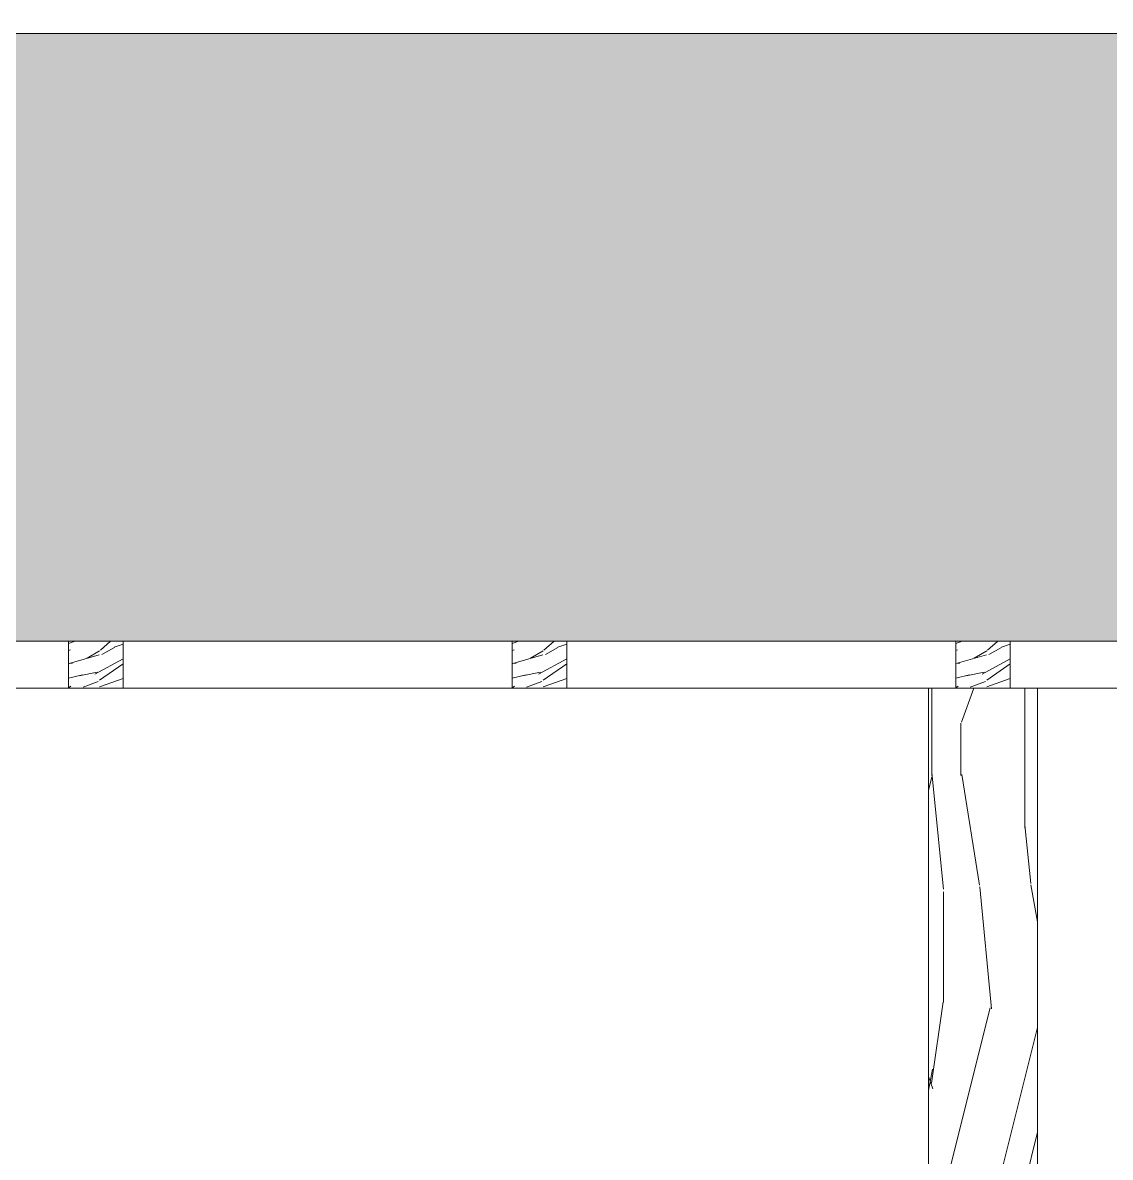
# Model space of a CAD drawing. Header units: metres. Extents: x -197 to 1099, y -24 to 14.
# Drawn here: x 749.651 to 751.147, y 1.805 to 3.365 of the extents above; entities that cross this region are included whole.
import ezdxf

# ---------------------------------------------------------------- set-up
doc = ezdxf.new("R2010")
doc.units = ezdxf.units.M
doc.header["$LTSCALE"] = 0.001
for name, color, linetype, lineweight, true_color in [('Jach-Anotaciones-CalidaddeLínea  0.13', 7, 'Continuous', 13, 0x000000), ('Jach-Anotaciones-CalidaddeLínea 0.18', 7, 'Continuous', 18, 0x000000), ('Jach-Anotaciones-Hatch-Lum50%', 9, 'Continuous', 13, 0x808080)]:
    doc.layers.add(name, color=color, linetype=linetype, lineweight=lineweight, true_color=true_color)

msp = doc.modelspace()

# ---------------------------------------------------------------- hatches: boundary and pattern name
at = {"layer": 'Jach-Anotaciones-Hatch-Lum50%', "ltscale": 100}
h = msp.add_hatch(dxfattribs=at)
h.set_pattern_fill('WOOD_01', color=256, scale=0.8, angle=90, pattern_type=2)
h.set_pattern_definition([(90, (438.4658, 0.568), (-0.8, 5e-17), [0.16, -0.64]), (98.9726, (438.89781, 0.576), (-0.7999981005, 4.8000000235), [0.1538832, -15.2344232]), (95.7105, (438.84981, 0.568), (-0.799988406, 7.20000014), [0.1607984, -7.8791008]), (74.5779, (438.60981, 0.568), (2.399989871, 8.7999996156), [0.2406656, -23.8259016]), (83.6599, (438.34581, 0.584), (-1.634e-06, 0.800000253), [0.1448864, -7.0994208]), (75.0686, (438.80181, 0.608), (0.7999986955, 3.199999993), [0.1241936, -12.2951456]), (78.6901, (438.33781, 0.328), (-3e-07, 0.80000023), [0.3263376, -3.7528776]), (95.7105, (438.96981, 0.576), (-0.799988406, 7.20000014), [0.0803992, -7.9595]), (90, (438.6338, 0.568), (-0.8, 5e-17), [0.08, -0.72]), (90, (438.5378, 0.408), (-0.8, 5e-17), [0.24, -0.56]), (101.3099, (438.41781, 0.568), (-0.79999795, 3.19999982), [0.081584, -3.9976312]), (92.7263, (438.71381, 0.488), (-0.799996814, 16.000000236), [0.1681904, -16.6508464]), (82.4054, (438.73781, 0.528), (0.799994947, 6.399999886), [0.1210616, -11.9851336]), (90, (439.0418, 0.488), (-0.8, 5e-17), [0.16, -0.64]), (88.8309, (439.08181, 0.408), (-6.144e-07, 0.8000001466), [0.3920816, -38.81608]), (90, (438.4818, 0.408), (-0.8, 5e-17), [0.08, -0.72]), (90, (438.4178, 0.488), (-0.8, 5e-17), [0.08, -0.72]), (90, (438.3458, 0.128), (-0.8, 5e-17), [0.12, -0.68]), (80.5377, (438.30581, 0.344), (-3.1e-07, 0.80000006), [0.2433104, -4.6228992]), (90, (438.3058, 0.088), (-0.8, 5e-17), [0.16, -0.64]), (90, (439.0258, 0), (-0.8, 5e-17), [0.088, -0.712]), (90, (438.9858, 0.408), (-0.8, 5e-17), [0.08, -0.72]), (90, (438.9618, 0), (-0.8, 5e-17), [0.168, -0.632]), (95.4403, (438.91381, 0.408), (-0.799995827, 7.999999761), [0.16876, -16.7072576]), (90, (438.8498, 0.416), (-0.8, 5e-17), [0.152, -0.648]), (90, (438.8338, 0), (-0.8, 5e-17), [0.088, -0.712]), (88.8309, (438.70581, 0.096), (-6.144e-07, 0.8000001466), [0.3920816, -38.81608]), (90, (438.6338, 0.168), (-0.8, 5e-17), [0.08, -0.72]), (90, (438.6098, 0.088), (-0.8, 5e-17), [0.08, -0.72]), (90, (438.6098, 0.408), (-0.8, 5e-17), [0.16, -0.64]), (90, (438.5938, 0.248), (-0.8, 5e-17), [0.08, -0.72]), (90, (438.4978, 0.088), (-0.8, 5e-17), [0.16, -0.64]), (109.6538, (438.83381, 0.304), (-3.19999566, 8.800000202), [0.1189288, -11.7739248]), (101.3099, (438.60981, 0.168), (-0.79999795, 3.19999982), [0.081584, -3.9976312]), (101.3099, (438.64981, 0.488), (-0.79999795, 3.19999982), [0.081584, -3.9976312]), (95.7105, (438.34581, 0.248), (-0.799988406, 7.20000014), [0.0803992, -7.9595]), (79.6952, (438.28981, 0), (0.799995757, 4.799999982), [0.0894424, -8.854828]), (78.6901, (439.02581, 0.088), (-3e-07, 0.80000023), [0.081584, -3.9976312]), (180, (439.0418, 0.168), (-1e-16, -0.8), [0, -0.8]), (76.6076, (438.59381, 0), (3.1999756264, 13.60000018), [0.172696, -17.0969232]), (101.3099, (438.48181, 0.488), (-0.79999795, 3.19999982), [0.081584, -3.9976312]), (100.3048, (438.98581, 0.488), (-0.799996835, 3.99999983), [0.0894424, -8.854828]), (78.6901, (438.63381, 0.248), (-3e-07, 0.80000023), [0.081584, -3.9976312]), (78.6901, (438.59381, 0.328), (-3e-07, 0.80000023), [0.081584, -3.9976312]), (71.5651, (438.6738, 0), (-9.3e-07, 0.79999983), [0.1011928, -2.4286288]), (75.9638, (438.40181, 0.088), (-1e-06, 0.79999968), [0.3298488, -2.9686352]), (73.3008, (438.34581, 0.248), (1.599994986, 5.599999966), [0.2505672, -8.101676]), (90, (438.3058, 0.248), (-0.8, 5e-17), [0.096, -0.704]), (75.9638, (438.96181, 0.168), (-1e-06, 0.79999968), [0.3298488, -2.9686352]), (75.9638, (438.90581, 0.088), (-1e-06, 0.79999968), [0.3298488, -2.9686352]), (75.9638, (438.83381, 0.088), (-1e-06, 0.79999968), [0.3298488, -2.9686352]), (79.6952, (438.48181, 0), (0.799995757, 4.799999982), [0.0894424, -8.854828]), (75.9638, (438.49781, 0.248), (-1e-06, 0.79999968), [0.164924, -3.13356]), (79.6952, (438.73781, 0), (0.799995757, 4.799999982), [0.0894424, -8.854828]), (87.6141, (438.79381, 0.416), (-9.81e-07, 0.7999999567), [0.1921664, -19.024492]), (79.6952, (438.64981, 0.328), (0.799995757, 4.799999982), [0.0894424, -8.854828]), (102.5288, (438.66581, 0.416), (-0.799999443, 3.200000383), [0.073756, -7.3018792]), (79.5626, (438.77781, 0), (1.5999882748, 8.799999746), [0.3091152, -30.602364]), (81.8699, (438.83381, 0.304), (1.93e-07, 0.79999957), [0.1131368, -5.5437168]), (94.7636, (438.75381, 0.088), (-0.79999316, 8.79999996), [0.1926656, -9.4406096]), (90, (438.7378, 0.28), (-0.8, 5e-17), [0.248, -0.552]), (74.7449, (438.37781, 0), (0.799998657, 3.19999977), [0.0912144, -9.0301888]), (80.5377, (439.04181, 0.168), (-3.1e-07, 0.80000006), [0.2433104, -4.6228992]), (70.0169, (438.87381, 0), (0.79999946, 2.399999904), [0.0936376, -9.2701216]), (90, (438.4018, 0.648), (-0.8, 5e-17), [0.04, -0.76]), (90, (438.7538, 0.648), (-0.8, 5e-17), [0.08, -0.72]), (101.3099, (439.04181, 0.648), (-0.79999795, 3.19999982), [0.081584, -3.9976312]), (90, (438.9618, 0.656), (-0.8, 5e-17), [0.144, -0.656]), (73.3008, (438.53781, 0.648), (1.599994986, 5.599999966), [0.0835224, -8.2687208]), (78.0207, (438.70581, 0.656), (3.2008781664, 15.199999689), [0.1472056, -26.8405152]), (180, (439.0418, 0.648), (-1e-16, -0.8), [0, -0.8]), (90, (439.0258, 0.728), (-0.8, 5e-17), [0.072, -0.728]), (90, (438.8738, 0.728), (-0.8, 5e-17), [0.072, -0.728]), (90, (438.8338, 0.728), (-0.8, 5e-17), [0.072, -0.728]), (66.0376, (438.56181, 0.728), (2.399989321, 5.600000022), [0.0787912, -7.8002896]), (78.5163, (438.46581, 0.728), (0.8001243765, 3.9999999871), [0.0734704, -52.17242]), (71.5651, (438.7538, 0.728), (-9.3e-07, 0.79999983), [0.0758944, -2.4539264]), (77.4712, (438.36181, 0.728), (0.799999682, 4.000000256), [0.073756, -7.3018792])])
h.paths.add_polyline_path([(750.89687, 2.45), (751.04687, 2.45), (751.04687, 0.30002), (750.89687, 0.30002)])

# ---------------------------------------------------------------- linework, layer by layer
at = {"layer": 'Jach-Anotaciones-CalidaddeLínea  0.13', "ltscale": 100}
msp.add_lwpolyline([(754.34687, 3.35), (754.34687, 3.5), (754.49687, 3.5), (754.49687, 6.15), (738.84687, 6.15), (738.84687, 7.55), (733.02077, 7.55), (733.02077, 3.5), (733.17077, 3.5), (733.17077, 3.35)], close=True, dxfattribs=at)

# ---------------------------------------------------------------- next in the draw order: wipeouts: each hides what was drawn before it
at = {"ltscale": 100}
msp.add_wipeout([(750.89687, 2.55002), (751.04687, 2.55002), (751.04687, 0.30002), (750.89687, 0.30002)], dxfattribs=at).dxf.layer = 'Jach-Anotaciones-CalidaddeLínea  0.13'

# ---------------------------------------------------------------- next in the draw order: linework, layer by layer
at = {"layer": 'Jach-Anotaciones-CalidaddeLínea  0.13', "ltscale": 100}
msp.add_lwpolyline([(750.89687, 2.45), (751.04687, 2.45), (751.04687, 0.30002), (750.89687, 0.30002)], close=True, dxfattribs=at)

# ---------------------------------------------------------------- next in the draw order: wipeouts: each hides what was drawn before it
at = {"ltscale": 100}
msp.add_wipeout([(733.17077, 3.35), (754.34687, 3.35), (754.34687, 2.51458), (733.17077, 2.51458)], dxfattribs=at).dxf.layer = 'Jach-Anotaciones-CalidaddeLínea 0.18'

# ---------------------------------------------------------------- next in the draw order: hatches: boundary and pattern name
at = {"layer": 'Jach-Anotaciones-Hatch-Lum50%', "ltscale": 100}
h = msp.add_hatch(dxfattribs=at)
h.set_pattern_fill('218', color=256, scale=0.13, pattern_type=2)
h.set_pattern_definition([(0, (540.66904, 0.04875), (0.26, 0.13), [0.0325, -0.2275]), (0, (540.66904, 0.065), (0.26, 0.13), [0.0325, -0.0975]), (0, (540.79904, 0.08125), (0.26, 0.13), [0.0325, -0.2275]), (0, (540.60404, 0), (0.26, 0.13), [0.01625, -0.13, 0.01625, -0.0975]), (45, (540.62029, 0.0325), (0, 0.13), [0.02298097, -0.34471456]), (45, (540.60404, 0.08125), (0, 0.13), [0.016419, -0.35127653]), (45, (540.60404, 0.0975), (0, 0.13), [0.019695, -0.34800053]), (135, (540.76654, 0.0975), (1e-17, 0.13), [0.019695, -0.34800053]), (135, (540.76654, 0.08125), (1e-17, 0.13), [0.016419, -0.35127653]), (135, (540.75029, 0.0325), (1e-17, 0.13), [0.02298097, -0.34471456]), (26.56505, (540.63654, 0.0325), (-7e-12, 0.13), [0.0363361, -0.25435273]), (26.56505, (540.63654, 0.04875), (-7e-12, 0.13), [0.0363361, -0.25435273]), (26.56505, (540.57154, 0.065), (-7e-12, 0.13), [0.0363361, -0.25435273]), (26.56505, (540.57154, 0.08125), (-7e-12, 0.13), [0.0363361, -0.25435273]), (63.43495, (540.604044, 0), (7e-12, 0.13), [0.0363361, -0.54504157]), (63.43495, (540.620294, 0), (7e-12, 0.13), [0.0363361, -0.54504157]), (116.56505, (540.750294, 0), (-7e-12, 0.13), [0.0363361, -0.54504157]), (116.56505, (540.766544, 0), (-7e-12, 0.13), [0.0363361, -0.54504157]), (153.43495, (540.73404, 0.0325), (7e-12, 0.13), [0.0363361, -0.25435273]), (153.43495, (540.73404, 0.04875), (7e-12, 0.13), [0.0363361, -0.25435273]), (153.43495, (540.79904, 0.065), (7e-12, 0.13), [0.0363361, -0.25435273]), (153.43495, (540.79904, 0.08125), (7e-12, 0.13), [0.0363361, -0.25435273]), (82.874984, (540.604044, 0), (6e-14, 0.13), [0.13101166, -1.96517535]), (97.125016, (540.766544, 0), (-6e-14, 0.13), [0.13101166, -1.96517535])])
h.paths.add_polyline_path([(733.17077, 3.35), (754.34687, 3.35), (754.34687, 2.51458), (733.17077, 2.51458)])

# ---------------------------------------------------------------- next in the draw order: linework, layer by layer
at = {"layer": 'Jach-Anotaciones-CalidaddeLínea  0.13', "ltscale": 100}
msp.add_lwpolyline([(733.17077, 3.35), (754.34687, 3.35), (754.34687, 2.51458), (733.17077, 2.51458)], close=True, dxfattribs=at)

# ---------------------------------------------------------------- next in the draw order: wipeouts: each hides what was drawn before it
at = {"ltscale": 100}
msp.add_wipeout([(754.34687, 2.51458), (736.40687, 2.51458), (736.40687, 2.45), (754.34687, 2.45)], dxfattribs=at).dxf.layer = 'Jach-Anotaciones-CalidaddeLínea 0.18'

# ---------------------------------------------------------------- next in the draw order: hatches: boundary and pattern name
at = {"layer": 'Jach-Anotaciones-Hatch-Lum50%', "ltscale": 100}
h = msp.add_hatch(dxfattribs=at)
h.set_pattern_fill('WOOD_01', color=256, scale=0.2, angle=30, pattern_type=2)
h.set_pattern_definition([(30, (322.11012, 0.2061), (-0.1, 0.17320508), [0.04, -0.16]), (38.9726, (322.165848, 0.113569), (0.93923072707, 0.77320467243), [0.0384708, -3.8086058]), (35.7105, (322.158116, 0.122962), (1.4588472062, 1.0732025879), [0.0401996, -1.9697752]), (14.5779, (322.128116, 0.174923), (2.20525453897, 0.58038690266), [0.0601664, -5.9564754]), (23.6599, (322.09858, 0.23408), (0.1732049312, 0.1000003855), [0.0362216, -1.7748552]), (15.0686, (322.160776, 0.138354), (0.7928201585, 0.22679520083), [0.0310484, -3.0737864]), (18.6901, (322.042155, 0.203813), (0.1732050942, 0.1000000934), [0.0815844, -0.9382194]), (35.7105, (322.174848, 0.09798), (1.4588472062, 1.0732025879), [0.0200998, -1.989875]), (30, (322.13112, 0.16973), (-0.1, 0.17320508), [0.02, -0.18]), (30, (322.08448, 0.17051), (-0.1, 0.17320508), [0.06, -0.14]), (41.3099, (322.104116, 0.216492), (0.59282054, 0.573204614), [0.020396, -0.9994078]), (32.7263, (322.123796, 0.142406), (3.36410206446, 2.1732044205), [0.0420476, -4.1627116]), (22.4054, (322.135456, 0.14221), (1.4856399898, 0.6267959991), [0.0302654, -2.9962834]), (30, (322.1648, 0.0714), (-0.1, 0.17320508), [0.04, -0.16]), (28.8309, (322.152475, 0.052732), (0.173205035693, 0.10000015135), [0.0980204, -9.70402]), (30, (322.07748, 0.18264), (-0.1, 0.17320508), [0.02, -0.18]), (30, (322.0868, 0.2065), (-0.1, 0.17320508), [0.02, -0.18]), (30, (321.99985, 0.17708), (-0.1, 0.17320508), [0.03, -0.17]), (20.5377, (322.04162, 0.21274), (0.1732050554, 0.1000000749), [0.0608276, -1.1557248]), (30, (321.9862, 0.18074), (-0.1, 0.17320508), [0.04, -0.16]), (30, (322.05714, 0.01386), (-0.1, 0.17320508), [0.022, -0.178]), (30, (322.14048, 0.07352), (-0.1, 0.17320508), [0.02, -0.18]), (30, (322.04914, 0.02771), (-0.1, 0.17320508), [0.042, -0.158]), (35.4403, (322.131475, 0.089105), (1.63205127745, 1.17320414736), [0.04219, -4.1768144]), (30, (322.1252, 0.10396), (-0.1, 0.17320508), [0.038, -0.162]), (30, (322.03314, 0.05543), (-0.1, 0.17320508), [0.022, -0.178]), (28.8309, (322.037925, 0.0951384), (0.173205035693, 0.10000015135), [0.0980204, -9.70402]), (30, (322.04451, 0.11973), (-0.1, 0.17320508), [0.02, -0.18]), (30, (322.0242, 0.11492), (-0.1, 0.17320508), [0.02, -0.18]), (30, (322.09348, 0.15492), (-0.1, 0.17320508), [0.04, -0.16]), (30, (322.05683, 0.13839), (-0.1, 0.17320508), [0.02, -0.18]), (30, (322.0102, 0.13917), (-0.1, 0.17320508), [0.04, -0.16]), (49.6538, (322.098958, 0.093426), (1.50525647452, 1.79281940855), [0.0297322, -2.9434812]), (41.3099, (322.041514, 0.124923), (0.59282054, 0.573204614), [0.020396, -0.9994078]), (41.3099, (322.115796, 0.156263), (0.59282054, 0.573204614), [0.020396, -0.9994078]), (35.7105, (322.025834, 0.19208), (1.4588472062, 1.0732025879), [0.0200998, -1.989875]), (19.6952, (321.96514, 0.173205), (1.1392299502, 0.4267958355), [0.0223606, -2.213707]), (18.6901, (322.076193, 0.024856), (0.1732050942, 0.1000000934), [0.020396, -0.9994078]), (120, (322.09551, 0.0314), (-0.17320508, -0.1), [0, -0.2]), (16.6076, (322.00314, 0.107387), (3.34448336513, 1.00718497651), [0.043174, -4.2742308]), (41.3099, (322.094796, 0.192636), (0.59282054, 0.573204614), [0.020396, -0.9994078]), (40.3048, (322.157796, 0.083517), (0.7660257626, 0.6732043744), [0.0223606, -2.213707]), (18.6901, (322.061834, 0.129727), (0.1732050942, 0.1000000934), [0.020396, -0.9994078]), (18.6901, (322.074155, 0.148387), (0.1732050942, 0.1000000934), [0.020396, -0.9994078]), (11.5651, (322.01314, 0.090067), (0.173204928, 0.1000001815), [0.0252982, -0.6071572]), (15.9638, (321.998193, 0.159956), (0.173204888, 0.100000176), [0.0824622, -0.7421588]), (13.3008, (322.025834, 0.19208), (1.4124349312, 0.3535909199), [0.0626418, -2.025419]), (30, (322.02083, 0.20074), (-0.1, 0.17320508), [0.024, -0.176]), (15.9638, (322.085514, 0.048713), (0.173204888, 0.100000176), [0.0824622, -0.7421588]), (15.9638, (322.061193, 0.050837), (0.173204888, 0.100000176), [0.0824622, -0.7421588]), (15.9638, (322.052193, 0.066426), (0.173204888, 0.100000176), [0.0824622, -0.7421588]), (19.6952, (321.98914, 0.131636), (1.1392299502, 0.4267958355), [0.0223606, -2.213707]), (15.9638, (322.044834, 0.15917), (0.173204888, 0.100000176), [0.041231, -0.78339]), (19.6952, (322.02114, 0.07621), (1.1392299502, 0.4267958355), [0.0223606, -2.213707]), (27.6141, (322.118207, 0.116086), (0.17320494875, 0.10000020701), [0.0480416, -4.756123]), (19.6952, (322.081155, 0.136263), (1.1392299502, 0.4267958355), [0.0223606, -2.213707]), (42.5288, (322.102207, 0.143799), (0.5928204755, 0.573205008), [0.018439, -1.8254698]), (19.5626, (322.0261404, 0.06755), (2.10525436768, 0.75359234531), [0.0772788, -7.650591]), (21.8699, (322.098958, 0.093426), (0.1732050116, 0.0999999042), [0.0282842, -1.3859292]), (34.7636, (322.042193, 0.083746), (1.80525673466, 1.27320359476), [0.0481664, -2.3601524]), (30, (322.08176, 0.11121), (-0.1, 0.17320508), [0.062, -0.138]), (14.7449, (321.97614, 0.154153), (0.7928201053, 0.2267951812), [0.0228036, -2.2575472]), (20.5377, (322.095514, 0.031392), (0.1732050554, 0.1000000749), [0.0608276, -1.1557248]), (10.0169, (322.03814, 0.046765), (0.619615154, 0.1267950243), [0.0234094, -2.3175304]), (30, (322.11944, 0.22996), (-0.1, 0.17320508), [0.01, -0.19]), (30, (322.16344, 0.15375), (-0.1, 0.17320508), [0.02, -0.18]), (41.3099, (322.199437, 0.091392), (0.59282054, 0.573204614), [0.020396, -0.9994078]), (30, (322.19117, 0.10971), (-0.1, 0.17320508), [0.036, -0.164]), (13.3008, (322.136437, 0.200512), (1.4124349312, 0.3535909199), [0.0208806, -2.0671802]), (18.0207, (322.1591686, 0.1651384), (3.69100623785, 1.20698950949), [0.0368014, -6.7101288]), (120, (322.19944, 0.0914), (-0.17320508, -0.1), [0, -0.2]), (30, (322.21476, 0.10486), (-0.1, 0.17320508), [0.018, -0.182]), (30, (322.19576, 0.13777), (-0.1, 0.17320508), [0.018, -0.182]), (30, (322.19076, 0.14643), (-0.1, 0.17320508), [0.018, -0.182]), (6.0376, (322.156757, 0.205315), (1.5124342352, 0.1803870725), [0.0196978, -1.9500724]), (18.5163, (322.144757, 0.2261), (0.966040948051, 0.32676798933), [0.0183676, -13.043105]), (11.5651, (322.18076, 0.163746), (0.173204928, 0.1000001815), [0.0189736, -0.6134816]), (17.4712, (322.131757, 0.248617), (0.9660254196, 0.32679502), [0.018439, -1.8254698])])
h.paths.add_polyline_path([(749.71437, 2.51458), (749.78937, 2.51458), (749.78937, 2.45), (749.71437, 2.45)])
h = msp.add_hatch(dxfattribs=at)
h.set_pattern_fill('WOOD_01', color=256, scale=0.2, angle=30, pattern_type=2)
h.set_pattern_definition([(30, (322.72012, 0.2061), (-0.1, 0.17320508), [0.04, -0.16]), (38.9726, (322.775848, 0.113569), (0.93923072707, 0.77320467243), [0.0384708, -3.8086058]), (35.7105, (322.768116, 0.122962), (1.4588472062, 1.0732025879), [0.0401996, -1.9697752]), (14.5779, (322.738116, 0.174923), (2.20525453897, 0.58038690266), [0.0601664, -5.9564754]), (23.6599, (322.70858, 0.23408), (0.1732049312, 0.1000003855), [0.0362216, -1.7748552]), (15.0686, (322.770776, 0.138354), (0.7928201585, 0.22679520083), [0.0310484, -3.0737864]), (18.6901, (322.652155, 0.203813), (0.1732050942, 0.1000000934), [0.0815844, -0.9382194]), (35.7105, (322.784848, 0.09798), (1.4588472062, 1.0732025879), [0.0200998, -1.989875]), (30, (322.74112, 0.16973), (-0.1, 0.17320508), [0.02, -0.18]), (30, (322.69448, 0.17051), (-0.1, 0.17320508), [0.06, -0.14]), (41.3099, (322.714116, 0.216492), (0.59282054, 0.573204614), [0.020396, -0.9994078]), (32.7263, (322.733796, 0.142406), (3.36410206446, 2.1732044205), [0.0420476, -4.1627116]), (22.4054, (322.745456, 0.14221), (1.4856399898, 0.6267959991), [0.0302654, -2.9962834]), (30, (322.7748, 0.0714), (-0.1, 0.17320508), [0.04, -0.16]), (28.8309, (322.762475, 0.052732), (0.173205035693, 0.10000015135), [0.0980204, -9.70402]), (30, (322.68748, 0.18264), (-0.1, 0.17320508), [0.02, -0.18]), (30, (322.6968, 0.2065), (-0.1, 0.17320508), [0.02, -0.18]), (30, (322.60985, 0.17708), (-0.1, 0.17320508), [0.03, -0.17]), (20.5377, (322.65162, 0.21274), (0.1732050554, 0.1000000749), [0.0608276, -1.1557248]), (30, (322.5962, 0.18074), (-0.1, 0.17320508), [0.04, -0.16]), (30, (322.66714, 0.01386), (-0.1, 0.17320508), [0.022, -0.178]), (30, (322.75048, 0.07352), (-0.1, 0.17320508), [0.02, -0.18]), (30, (322.65914, 0.02771), (-0.1, 0.17320508), [0.042, -0.158]), (35.4403, (322.741475, 0.089105), (1.63205127745, 1.17320414736), [0.04219, -4.1768144]), (30, (322.7352, 0.10396), (-0.1, 0.17320508), [0.038, -0.162]), (30, (322.64314, 0.05543), (-0.1, 0.17320508), [0.022, -0.178]), (28.8309, (322.647925, 0.0951384), (0.173205035693, 0.10000015135), [0.0980204, -9.70402]), (30, (322.65451, 0.11973), (-0.1, 0.17320508), [0.02, -0.18]), (30, (322.6342, 0.11492), (-0.1, 0.17320508), [0.02, -0.18]), (30, (322.70348, 0.15492), (-0.1, 0.17320508), [0.04, -0.16]), (30, (322.66683, 0.13839), (-0.1, 0.17320508), [0.02, -0.18]), (30, (322.6202, 0.13917), (-0.1, 0.17320508), [0.04, -0.16]), (49.6538, (322.708958, 0.093426), (1.50525647452, 1.79281940855), [0.0297322, -2.9434812]), (41.3099, (322.651514, 0.124923), (0.59282054, 0.573204614), [0.020396, -0.9994078]), (41.3099, (322.725796, 0.156263), (0.59282054, 0.573204614), [0.020396, -0.9994078]), (35.7105, (322.635834, 0.19208), (1.4588472062, 1.0732025879), [0.0200998, -1.989875]), (19.6952, (322.57514, 0.173205), (1.1392299502, 0.4267958355), [0.0223606, -2.213707]), (18.6901, (322.686193, 0.024856), (0.1732050942, 0.1000000934), [0.020396, -0.9994078]), (120, (322.70551, 0.0314), (-0.17320508, -0.1), [0, -0.2]), (16.6076, (322.61314, 0.107387), (3.34448336513, 1.00718497651), [0.043174, -4.2742308]), (41.3099, (322.704796, 0.192636), (0.59282054, 0.573204614), [0.020396, -0.9994078]), (40.3048, (322.767796, 0.083517), (0.7660257626, 0.6732043744), [0.0223606, -2.213707]), (18.6901, (322.671834, 0.129727), (0.1732050942, 0.1000000934), [0.020396, -0.9994078]), (18.6901, (322.684155, 0.148387), (0.1732050942, 0.1000000934), [0.020396, -0.9994078]), (11.5651, (322.62314, 0.090067), (0.173204928, 0.1000001815), [0.0252982, -0.6071572]), (15.9638, (322.608193, 0.159956), (0.173204888, 0.100000176), [0.0824622, -0.7421588]), (13.3008, (322.635834, 0.19208), (1.4124349312, 0.3535909199), [0.0626418, -2.025419]), (30, (322.63083, 0.20074), (-0.1, 0.17320508), [0.024, -0.176]), (15.9638, (322.695514, 0.048713), (0.173204888, 0.100000176), [0.0824622, -0.7421588]), (15.9638, (322.671193, 0.050837), (0.173204888, 0.100000176), [0.0824622, -0.7421588]), (15.9638, (322.662193, 0.066426), (0.173204888, 0.100000176), [0.0824622, -0.7421588]), (19.6952, (322.59914, 0.131636), (1.1392299502, 0.4267958355), [0.0223606, -2.213707]), (15.9638, (322.654834, 0.15917), (0.173204888, 0.100000176), [0.041231, -0.78339]), (19.6952, (322.63114, 0.07621), (1.1392299502, 0.4267958355), [0.0223606, -2.213707]), (27.6141, (322.728207, 0.116086), (0.17320494875, 0.10000020701), [0.0480416, -4.756123]), (19.6952, (322.691155, 0.136263), (1.1392299502, 0.4267958355), [0.0223606, -2.213707]), (42.5288, (322.712207, 0.143799), (0.5928204755, 0.573205008), [0.018439, -1.8254698]), (19.5626, (322.6361404, 0.06755), (2.10525436768, 0.75359234531), [0.0772788, -7.650591]), (21.8699, (322.708958, 0.093426), (0.1732050116, 0.0999999042), [0.0282842, -1.3859292]), (34.7636, (322.652193, 0.083746), (1.80525673466, 1.27320359476), [0.0481664, -2.3601524]), (30, (322.69176, 0.11121), (-0.1, 0.17320508), [0.062, -0.138]), (14.7449, (322.58614, 0.154153), (0.7928201053, 0.2267951812), [0.0228036, -2.2575472]), (20.5377, (322.705514, 0.031392), (0.1732050554, 0.1000000749), [0.0608276, -1.1557248]), (10.0169, (322.64814, 0.046765), (0.619615154, 0.1267950243), [0.0234094, -2.3175304]), (30, (322.72944, 0.22996), (-0.1, 0.17320508), [0.01, -0.19]), (30, (322.77344, 0.15375), (-0.1, 0.17320508), [0.02, -0.18]), (41.3099, (322.809437, 0.091392), (0.59282054, 0.573204614), [0.020396, -0.9994078]), (30, (322.80117, 0.10971), (-0.1, 0.17320508), [0.036, -0.164]), (13.3008, (322.746437, 0.200512), (1.4124349312, 0.3535909199), [0.0208806, -2.0671802]), (18.0207, (322.7691686, 0.1651384), (3.69100623785, 1.20698950949), [0.0368014, -6.7101288]), (120, (322.80944, 0.0914), (-0.17320508, -0.1), [0, -0.2]), (30, (322.82476, 0.10486), (-0.1, 0.17320508), [0.018, -0.182]), (30, (322.80576, 0.13777), (-0.1, 0.17320508), [0.018, -0.182]), (30, (322.80076, 0.14643), (-0.1, 0.17320508), [0.018, -0.182]), (6.0376, (322.766757, 0.205315), (1.5124342352, 0.1803870725), [0.0196978, -1.9500724]), (18.5163, (322.754757, 0.2261), (0.966040948051, 0.32676798933), [0.0183676, -13.043105]), (11.5651, (322.79076, 0.163746), (0.173204928, 0.1000001815), [0.0189736, -0.6134816]), (17.4712, (322.741757, 0.248617), (0.9660254196, 0.32679502), [0.018439, -1.8254698])])
h.paths.add_polyline_path([(750.32437, 2.51458), (750.39937, 2.51458), (750.39937, 2.45), (750.32437, 2.45)])
h = msp.add_hatch(dxfattribs=at)
h.set_pattern_fill('WOOD_01', color=256, scale=0.2, angle=30, pattern_type=2)
h.set_pattern_definition([(30, (323.33012, 0.2061), (-0.1, 0.17320508), [0.04, -0.16]), (38.9726, (323.385848, 0.113569), (0.93923072707, 0.77320467243), [0.0384708, -3.8086058]), (35.7105, (323.378116, 0.122962), (1.4588472062, 1.0732025879), [0.0401996, -1.9697752]), (14.5779, (323.348116, 0.174923), (2.20525453897, 0.58038690266), [0.0601664, -5.9564754]), (23.6599, (323.31858, 0.23408), (0.1732049312, 0.1000003855), [0.0362216, -1.7748552]), (15.0686, (323.380776, 0.138354), (0.7928201585, 0.22679520083), [0.0310484, -3.0737864]), (18.6901, (323.262155, 0.203813), (0.1732050942, 0.1000000934), [0.0815844, -0.9382194]), (35.7105, (323.394848, 0.09798), (1.4588472062, 1.0732025879), [0.0200998, -1.989875]), (30, (323.35112, 0.16973), (-0.1, 0.17320508), [0.02, -0.18]), (30, (323.30448, 0.17051), (-0.1, 0.17320508), [0.06, -0.14]), (41.3099, (323.324116, 0.216492), (0.59282054, 0.573204614), [0.020396, -0.9994078]), (32.7263, (323.343796, 0.142406), (3.36410206446, 2.1732044205), [0.0420476, -4.1627116]), (22.4054, (323.355456, 0.14221), (1.4856399898, 0.6267959991), [0.0302654, -2.9962834]), (30, (323.3848, 0.0714), (-0.1, 0.17320508), [0.04, -0.16]), (28.8309, (323.372475, 0.052732), (0.173205035693, 0.10000015135), [0.0980204, -9.70402]), (30, (323.29748, 0.18264), (-0.1, 0.17320508), [0.02, -0.18]), (30, (323.3068, 0.2065), (-0.1, 0.17320508), [0.02, -0.18]), (30, (323.21985, 0.17708), (-0.1, 0.17320508), [0.03, -0.17]), (20.5377, (323.26162, 0.21274), (0.1732050554, 0.1000000749), [0.0608276, -1.1557248]), (30, (323.2062, 0.18074), (-0.1, 0.17320508), [0.04, -0.16]), (30, (323.27714, 0.01386), (-0.1, 0.17320508), [0.022, -0.178]), (30, (323.36048, 0.07352), (-0.1, 0.17320508), [0.02, -0.18]), (30, (323.26914, 0.02771), (-0.1, 0.17320508), [0.042, -0.158]), (35.4403, (323.351475, 0.089105), (1.63205127745, 1.17320414736), [0.04219, -4.1768144]), (30, (323.3452, 0.10396), (-0.1, 0.17320508), [0.038, -0.162]), (30, (323.25314, 0.05543), (-0.1, 0.17320508), [0.022, -0.178]), (28.8309, (323.257925, 0.0951384), (0.173205035693, 0.10000015135), [0.0980204, -9.70402]), (30, (323.26451, 0.11973), (-0.1, 0.17320508), [0.02, -0.18]), (30, (323.2442, 0.11492), (-0.1, 0.17320508), [0.02, -0.18]), (30, (323.31348, 0.15492), (-0.1, 0.17320508), [0.04, -0.16]), (30, (323.27683, 0.13839), (-0.1, 0.17320508), [0.02, -0.18]), (30, (323.2302, 0.13917), (-0.1, 0.17320508), [0.04, -0.16]), (49.6538, (323.318958, 0.093426), (1.50525647452, 1.79281940855), [0.0297322, -2.9434812]), (41.3099, (323.261514, 0.124923), (0.59282054, 0.573204614), [0.020396, -0.9994078]), (41.3099, (323.335796, 0.156263), (0.59282054, 0.573204614), [0.020396, -0.9994078]), (35.7105, (323.245834, 0.19208), (1.4588472062, 1.0732025879), [0.0200998, -1.989875]), (19.6952, (323.18514, 0.173205), (1.1392299502, 0.4267958355), [0.0223606, -2.213707]), (18.6901, (323.296193, 0.024856), (0.1732050942, 0.1000000934), [0.020396, -0.9994078]), (120, (323.31551, 0.0314), (-0.17320508, -0.1), [0, -0.2]), (16.6076, (323.22314, 0.107387), (3.34448336513, 1.00718497651), [0.043174, -4.2742308]), (41.3099, (323.314796, 0.192636), (0.59282054, 0.573204614), [0.020396, -0.9994078]), (40.3048, (323.377796, 0.083517), (0.7660257626, 0.6732043744), [0.0223606, -2.213707]), (18.6901, (323.281834, 0.129727), (0.1732050942, 0.1000000934), [0.020396, -0.9994078]), (18.6901, (323.294155, 0.148387), (0.1732050942, 0.1000000934), [0.020396, -0.9994078]), (11.5651, (323.23314, 0.090067), (0.173204928, 0.1000001815), [0.0252982, -0.6071572]), (15.9638, (323.218193, 0.159956), (0.173204888, 0.100000176), [0.0824622, -0.7421588]), (13.3008, (323.245834, 0.19208), (1.4124349312, 0.3535909199), [0.0626418, -2.025419]), (30, (323.24083, 0.20074), (-0.1, 0.17320508), [0.024, -0.176]), (15.9638, (323.305514, 0.048713), (0.173204888, 0.100000176), [0.0824622, -0.7421588]), (15.9638, (323.281193, 0.050837), (0.173204888, 0.100000176), [0.0824622, -0.7421588]), (15.9638, (323.272193, 0.066426), (0.173204888, 0.100000176), [0.0824622, -0.7421588]), (19.6952, (323.20914, 0.131636), (1.1392299502, 0.4267958355), [0.0223606, -2.213707]), (15.9638, (323.264834, 0.15917), (0.173204888, 0.100000176), [0.041231, -0.78339]), (19.6952, (323.24114, 0.07621), (1.1392299502, 0.4267958355), [0.0223606, -2.213707]), (27.6141, (323.338207, 0.116086), (0.17320494875, 0.10000020701), [0.0480416, -4.756123]), (19.6952, (323.301155, 0.136263), (1.1392299502, 0.4267958355), [0.0223606, -2.213707]), (42.5288, (323.322207, 0.143799), (0.5928204755, 0.573205008), [0.018439, -1.8254698]), (19.5626, (323.2461404, 0.06755), (2.10525436768, 0.75359234531), [0.0772788, -7.650591]), (21.8699, (323.318958, 0.093426), (0.1732050116, 0.0999999042), [0.0282842, -1.3859292]), (34.7636, (323.262193, 0.083746), (1.80525673466, 1.27320359476), [0.0481664, -2.3601524]), (30, (323.30176, 0.11121), (-0.1, 0.17320508), [0.062, -0.138]), (14.7449, (323.19614, 0.154153), (0.7928201053, 0.2267951812), [0.0228036, -2.2575472]), (20.5377, (323.315514, 0.031392), (0.1732050554, 0.1000000749), [0.0608276, -1.1557248]), (10.0169, (323.25814, 0.046765), (0.619615154, 0.1267950243), [0.0234094, -2.3175304]), (30, (323.33944, 0.22996), (-0.1, 0.17320508), [0.01, -0.19]), (30, (323.38344, 0.15375), (-0.1, 0.17320508), [0.02, -0.18]), (41.3099, (323.419437, 0.091392), (0.59282054, 0.573204614), [0.020396, -0.9994078]), (30, (323.41117, 0.10971), (-0.1, 0.17320508), [0.036, -0.164]), (13.3008, (323.356437, 0.200512), (1.4124349312, 0.3535909199), [0.0208806, -2.0671802]), (18.0207, (323.3791686, 0.1651384), (3.69100623785, 1.20698950949), [0.0368014, -6.7101288]), (120, (323.41944, 0.0914), (-0.17320508, -0.1), [0, -0.2]), (30, (323.43476, 0.10486), (-0.1, 0.17320508), [0.018, -0.182]), (30, (323.41576, 0.13777), (-0.1, 0.17320508), [0.018, -0.182]), (30, (323.41076, 0.14643), (-0.1, 0.17320508), [0.018, -0.182]), (6.0376, (323.376757, 0.205315), (1.5124342352, 0.1803870725), [0.0196978, -1.9500724]), (18.5163, (323.364757, 0.2261), (0.966040948051, 0.32676798933), [0.0183676, -13.043105]), (11.5651, (323.40076, 0.163746), (0.173204928, 0.1000001815), [0.0189736, -0.6134816]), (17.4712, (323.351757, 0.248617), (0.9660254196, 0.32679502), [0.018439, -1.8254698])])
h.paths.add_polyline_path([(750.93437, 2.51458), (751.00937, 2.51458), (751.00937, 2.45), (750.93437, 2.45)])
h = msp.add_hatch(dxfattribs=at)
h.set_pattern_fill('WOOD_01', color=256, scale=0.8, angle=90, pattern_type=2)
h.set_pattern_definition([(90, (552.1313, 0.568), (-0.8, 5e-17), [0.16, -0.64]), (98.9726, (552.563294, 0.576), (-0.7999981005, 4.8000000235), [0.1538832, -15.2344232]), (95.7105, (552.515294, 0.568), (-0.799988406, 7.20000014), [0.1607984, -7.8791008]), (74.5779, (552.275294, 0.568), (2.399989871, 8.7999996156), [0.2406656, -23.8259016]), (83.6599, (552.011294, 0.584), (-1.634e-06, 0.800000253), [0.1448864, -7.0994208]), (75.0686, (552.467294, 0.608), (0.799998696, 3.199999993), [0.1241936, -12.2951456]), (78.6901, (552.0033, 0.328), (-3e-07, 0.80000023), [0.3263376, -3.7528776]), (95.7105, (552.635294, 0.576), (-0.799988406, 7.20000014), [0.0803992, -7.9595]), (90, (552.2993, 0.568), (-0.8, 5e-17), [0.08, -0.72]), (90, (552.2033, 0.408), (-0.8, 5e-17), [0.24, -0.56]), (101.3099, (552.0833, 0.568), (-0.79999795, 3.19999982), [0.081584, -3.9976312]), (92.7263, (552.379294, 0.488), (-0.799996814, 16.000000236), [0.1681904, -16.6508464]), (82.4054, (552.403294, 0.528), (0.799994947, 6.399999886), [0.1210616, -11.9851336]), (90, (552.7073, 0.488), (-0.8, 5e-17), [0.16, -0.64]), (88.8309, (552.747294, 0.408), (-6.144e-07, 0.8000001466), [0.3920816, -38.81608]), (90, (552.1473, 0.408), (-0.8, 5e-17), [0.08, -0.72]), (90, (552.0833, 0.488), (-0.8, 5e-17), [0.08, -0.72]), (90, (552.0113, 0.128), (-0.8, 5e-17), [0.12, -0.68]), (80.5377, (551.9713, 0.344), (-3.1e-07, 0.80000006), [0.2433104, -4.6228992]), (90, (551.9713, 0.088), (-0.8, 5e-17), [0.16, -0.64]), (90, (552.6913, 0), (-0.8, 5e-17), [0.088, -0.712]), (90, (552.6513, 0.408), (-0.8, 5e-17), [0.08, -0.72]), (90, (552.6273, 0), (-0.8, 5e-17), [0.168, -0.632]), (95.4403, (552.579294, 0.408), (-0.799995827, 7.999999761), [0.16876, -16.7072576]), (90, (552.5153, 0.416), (-0.8, 5e-17), [0.152, -0.648]), (90, (552.4993, 0), (-0.8, 5e-17), [0.088, -0.712]), (88.8309, (552.371294, 0.096), (-6.144e-07, 0.8000001466), [0.3920816, -38.81608]), (90, (552.2993, 0.168), (-0.8, 5e-17), [0.08, -0.72]), (90, (552.2753, 0.088), (-0.8, 5e-17), [0.08, -0.72]), (90, (552.2753, 0.408), (-0.8, 5e-17), [0.16, -0.64]), (90, (552.2593, 0.248), (-0.8, 5e-17), [0.08, -0.72]), (90, (552.1633, 0.088), (-0.8, 5e-17), [0.16, -0.64]), (109.6538, (552.499294, 0.304), (-3.19999566, 8.800000202), [0.1189288, -11.7739248]), (101.3099, (552.2753, 0.168), (-0.79999795, 3.19999982), [0.081584, -3.9976312]), (101.3099, (552.3153, 0.488), (-0.79999795, 3.19999982), [0.081584, -3.9976312]), (95.7105, (552.011294, 0.248), (-0.799988406, 7.20000014), [0.0803992, -7.9595]), (79.6952, (551.955294, 0), (0.799995757, 4.799999982), [0.0894424, -8.854828]), (78.6901, (552.6913, 0.088), (-3e-07, 0.80000023), [0.081584, -3.9976312]), (180, (552.7073, 0.168), (-1e-16, -0.8), [0, -0.8]), (76.6076, (552.259294, 0), (3.1999756264, 13.60000018), [0.172696, -17.0969232]), (101.3099, (552.1473, 0.488), (-0.79999795, 3.19999982), [0.081584, -3.9976312]), (100.3048, (552.651294, 0.488), (-0.799996835, 3.99999983), [0.0894424, -8.854828]), (78.6901, (552.2993, 0.248), (-3e-07, 0.80000023), [0.081584, -3.9976312]), (78.6901, (552.2593, 0.328), (-3e-07, 0.80000023), [0.081584, -3.9976312]), (71.5651, (552.3393, 0), (-9.3e-07, 0.79999983), [0.1011928, -2.4286288]), (75.9638, (552.0673, 0.088), (-1e-06, 0.79999968), [0.3298488, -2.9686352]), (73.3008, (552.011294, 0.248), (1.599994986, 5.599999966), [0.2505672, -8.101676]), (90, (551.9713, 0.248), (-0.8, 5e-17), [0.096, -0.704]), (75.9638, (552.6273, 0.168), (-1e-06, 0.79999968), [0.3298488, -2.9686352]), (75.9638, (552.5713, 0.088), (-1e-06, 0.79999968), [0.3298488, -2.9686352]), (75.9638, (552.4993, 0.088), (-1e-06, 0.79999968), [0.3298488, -2.9686352]), (79.6952, (552.147294, 0), (0.799995757, 4.799999982), [0.0894424, -8.854828]), (75.9638, (552.1633, 0.248), (-1e-06, 0.79999968), [0.164924, -3.13356]), (79.6952, (552.403294, 0), (0.799995757, 4.799999982), [0.0894424, -8.854828]), (87.6141, (552.459294, 0.416), (-9.81e-07, 0.799999957), [0.1921664, -19.024492]), (79.6952, (552.315294, 0.328), (0.799995757, 4.799999982), [0.0894424, -8.854828]), (102.5288, (552.331294, 0.416), (-0.799999443, 3.200000383), [0.073756, -7.3018792]), (79.5626, (552.443294, 0), (1.5999882748, 8.799999746), [0.3091152, -30.602364]), (81.8699, (552.4993, 0.304), (1.93e-07, 0.79999957), [0.1131368, -5.5437168]), (94.7636, (552.419294, 0.088), (-0.79999316, 8.79999996), [0.1926656, -9.4406096]), (90, (552.4033, 0.28), (-0.8, 5e-17), [0.248, -0.552]), (74.7449, (552.043294, 0), (0.799998657, 3.19999977), [0.0912144, -9.0301888]), (80.5377, (552.7073, 0.168), (-3.1e-07, 0.80000006), [0.2433104, -4.6228992]), (70.0169, (552.539294, 0), (0.79999946, 2.399999904), [0.0936376, -9.2701216]), (90, (552.0673, 0.648), (-0.8, 5e-17), [0.04, -0.76]), (90, (552.4193, 0.648), (-0.8, 5e-17), [0.08, -0.72]), (101.3099, (552.7073, 0.648), (-0.79999795, 3.19999982), [0.081584, -3.9976312]), (90, (552.6273, 0.656), (-0.8, 5e-17), [0.144, -0.656]), (73.3008, (552.203294, 0.648), (1.599994986, 5.599999966), [0.0835224, -8.2687208]), (78.0207, (552.371294, 0.656), (3.2008781664, 15.199999689), [0.1472056, -26.8405152]), (180, (552.7073, 0.648), (-1e-16, -0.8), [0, -0.8]), (90, (552.6913, 0.728), (-0.8, 5e-17), [0.072, -0.728]), (90, (552.5393, 0.728), (-0.8, 5e-17), [0.072, -0.728]), (90, (552.4993, 0.728), (-0.8, 5e-17), [0.072, -0.728]), (66.0376, (552.227294, 0.728), (2.39998932, 5.600000022), [0.0787912, -7.8002896]), (78.5163, (552.131294, 0.728), (0.8001243765, 3.9999999871), [0.0734704, -52.17242]), (71.5651, (552.4193, 0.728), (-9.3e-07, 0.79999983), [0.0758944, -2.4539264]), (77.4712, (552.027294, 0.728), (0.799999682, 4.000000256), [0.073756, -7.3018792])])
h.paths.add_polyline_path([(750.89687, 2.45), (751.04687, 2.45), (751.04687, 0.30002), (750.89687, 0.30002)])

# ---------------------------------------------------------------- next in the draw order: linework, layer by layer
at = {"layer": 'Jach-Anotaciones-CalidaddeLínea  0.13', "ltscale": 100}
for points in [[(754.34687, 2.51458), (736.40687, 2.51458), (736.40687, 2.45), (754.34687, 2.45)], [(749.71437, 2.51458), (749.78937, 2.51458), (749.78937, 2.45), (749.71437, 2.45)], [(750.32437, 2.51458), (750.39937, 2.51458), (750.39937, 2.45), (750.32437, 2.45)], [(750.93437, 2.51458), (751.00937, 2.51458), (751.00937, 2.45), (750.93437, 2.45)]]:
    msp.add_lwpolyline(points, close=True, dxfattribs=at)

doc.saveas('drawing.dxf')
